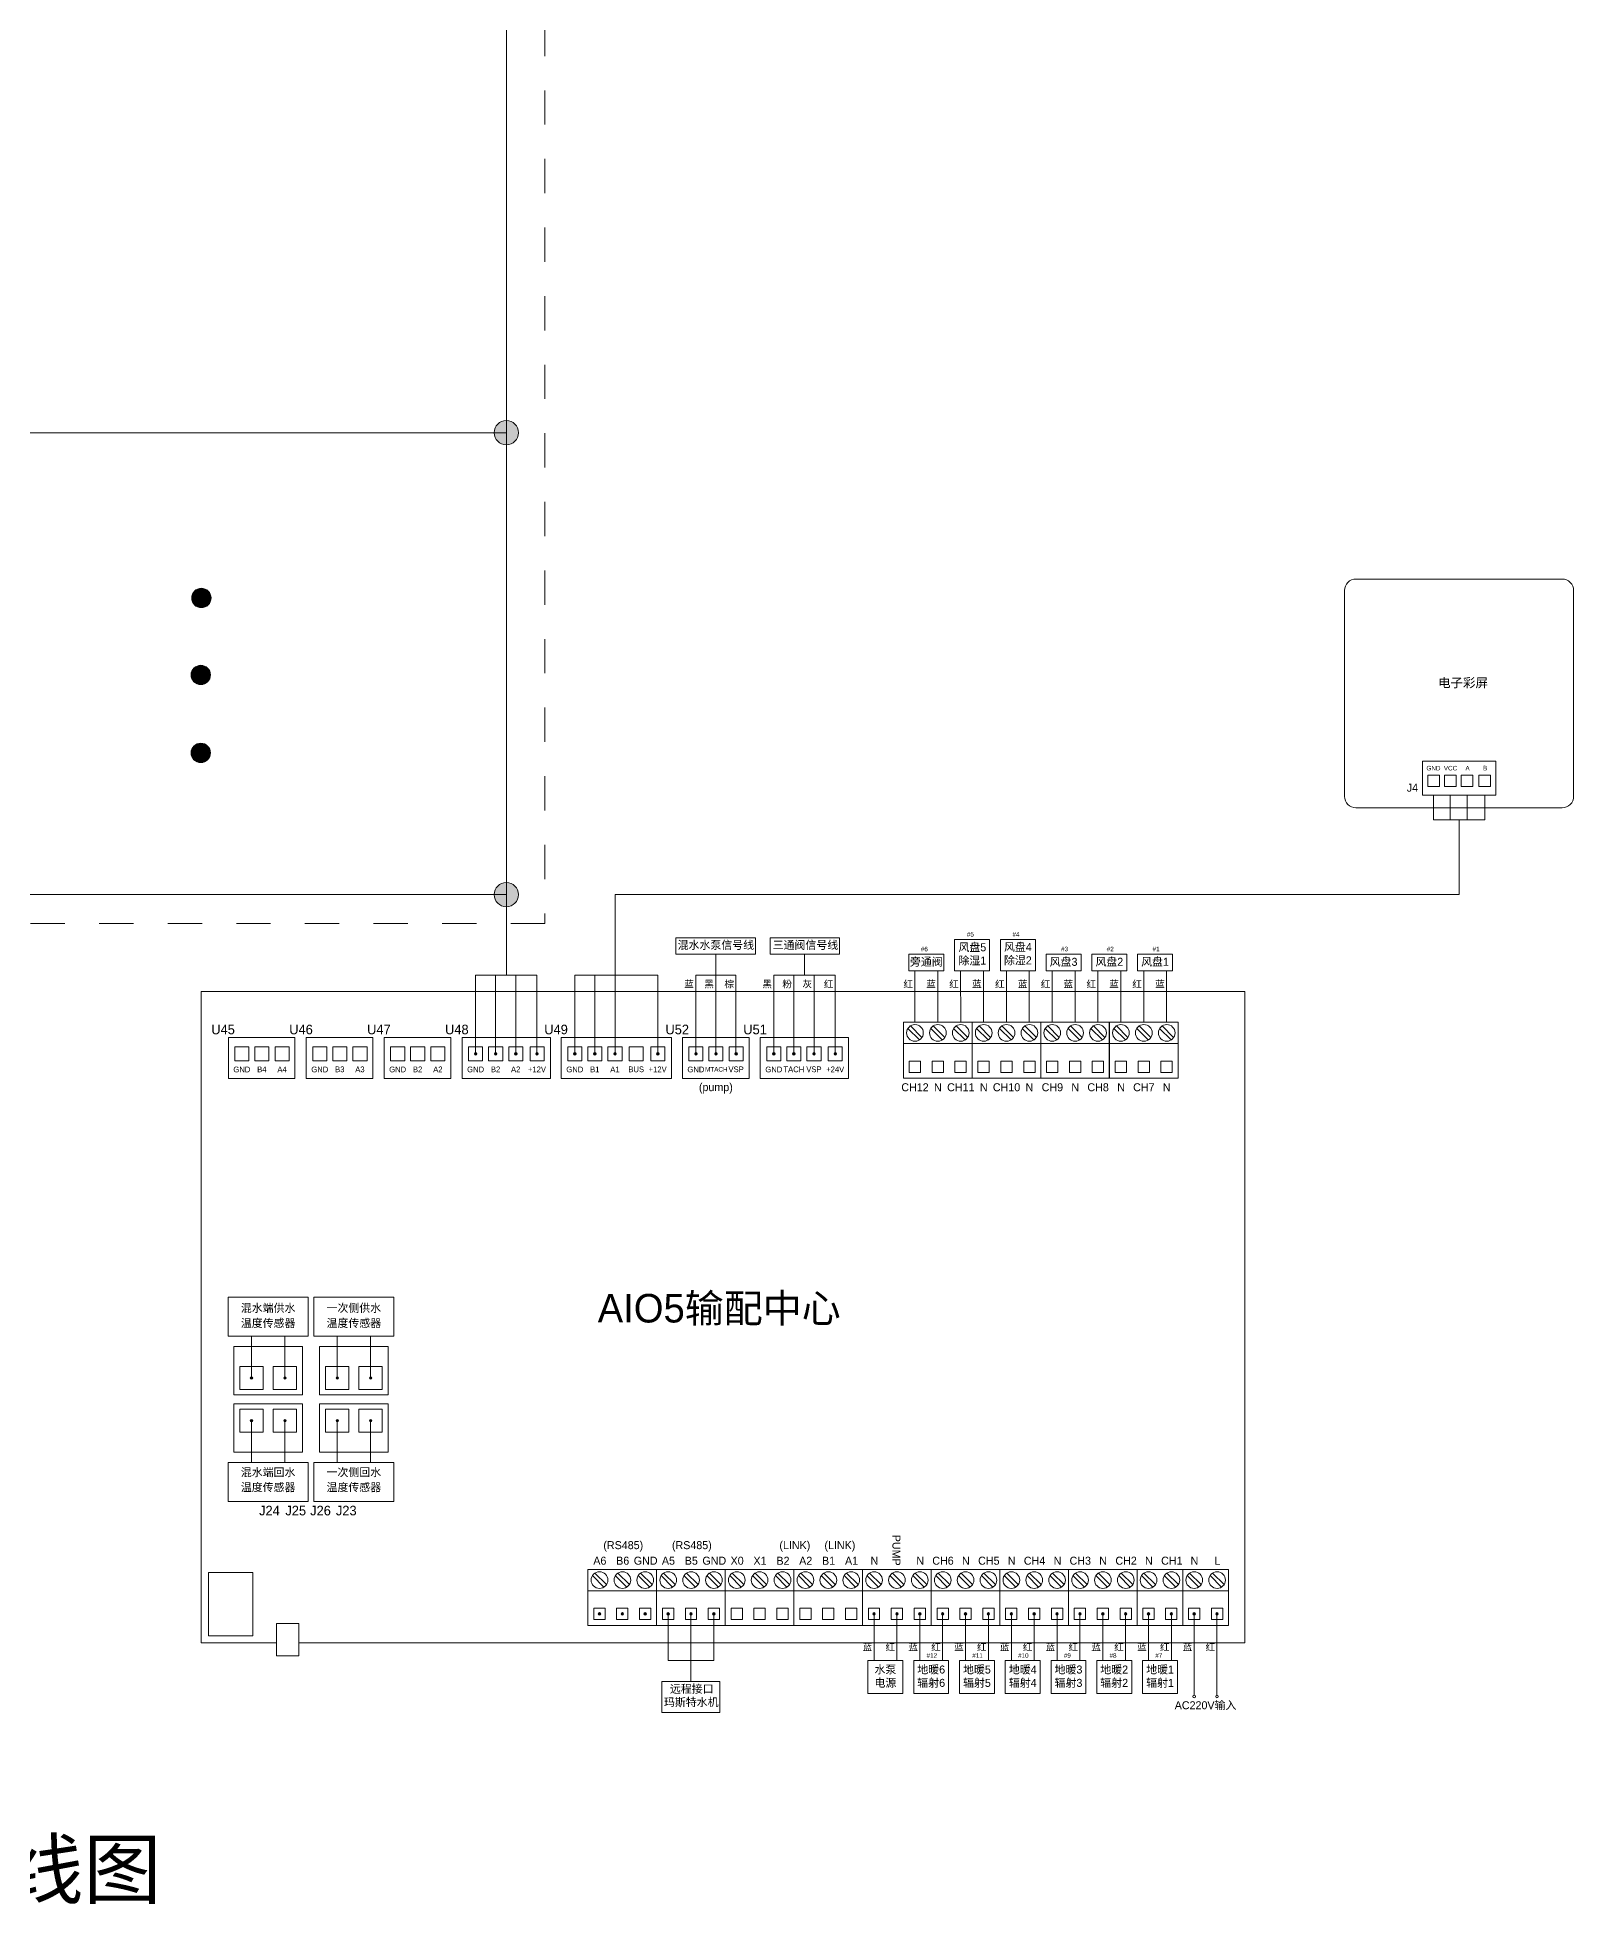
# Model space of a CAD drawing. Header units: millimetres. Extents: x 206 to 1899, y -454 to 296.
# Drawn here: x 676.9 to 811.3, y -433.6 to -270.3 of the extents above; entities that cross this region are included whole.
import ezdxf

# ---------------------------------------------------------------- set-up
doc = ezdxf.new("R2010")
doc.units = ezdxf.units.MM
doc.linetypes.add('HIDDEN', pattern=[0.2, 0.1, -0.1])
doc.layers.add('标注层', color=2, linetype='Continuous', lineweight=15)
doc.layers.add('细实线', color=7, linetype='Continuous', lineweight=15)
doc.styles.add('微软雅黑M', font='思源黑体M_1.ttf', dxfattribs={"height": 1})
doc.styles.add('长仿宋', font='', dxfattribs={"height": 3.5})
doc.styles.get('长仿宋').set_extended_font_data('仿宋_GB2312')

# ---------------------------------------------------------------- blocks, each defined once
blk = doc.blocks.new('端子')
at = {"lineweight": 9}
blk.add_line((-3.99, -4.9), (-3.99, 0), dxfattribs=at)
at = {"layer": '细实线', "lineweight": 9}
for p, q in [((-3.99, 0), (0, 0)), ((0, 0), (0, -4.9)), ((-2.6, -1.54), (-3.61, -0.53)), ((-2.38, -1.33), (-3.39, -0.32)), ((-0.6, -1.54), (-1.61, -0.53)), ((-0.38, -1.33), (-1.39, -0.32)), ((-3.99, -1.87), (0, -1.87)), ((-3.49, -3.4), (-2.5, -3.4)), ((-3.49, -4.39), (-3.49, -3.4)), ((-2.5, -4.39), (-3.49, -4.39)), ((-2.5, -3.4), (-2.5, -4.39)), ((-1.49, -3.4), (-0.5, -3.4)), ((-1.49, -4.39), (-1.49, -3.4)), ((-0.5, -4.39), (-1.49, -4.39)), ((-0.5, -3.4), (-0.5, -4.39)), ((0, -4.9), (-3.99, -4.9))]:
    blk.add_line(p, q, dxfattribs=at)
for centre in [(-2.99, -0.93), (-0.99, -0.93)]:
    blk.add_circle(centre, 0.73, dxfattribs=at)
blk = doc.blocks.new('接线端子3')
at = {"layer": '细实线', "lineweight": 9}
for p, q in [((-6, 0), (0, 0)), ((-6, -1.87), (-6, 0)), ((0, 0), (0, -4.9)), ((-4.6, -1.54), (-5.61, -0.53)), ((-4.38, -1.33), (-5.39, -0.32)), ((-2.6, -1.54), (-3.61, -0.53)), ((-2.38, -1.33), (-3.39, -0.32)), ((-0.6, -1.54), (-1.61, -0.53)), ((-0.38, -1.33), (-1.39, -0.32)), ((-6, -1.87), (0, -1.87)), ((-6, -1.87), (-6, -4.9)), ((-5.49, -3.4), (-4.5, -3.4)), ((-5.49, -4.39), (-5.49, -3.4)), ((-4.5, -4.39), (-5.49, -4.39)), ((-4.5, -3.4), (-4.5, -4.39)), ((-3.49, -3.4), (-2.5, -3.4)), ((-3.49, -4.39), (-3.49, -3.4)), ((-2.5, -4.39), (-3.49, -4.39)), ((-2.5, -3.4), (-2.5, -4.39)), ((-1.49, -3.4), (-0.5, -3.4)), ((-1.49, -4.39), (-1.49, -3.4)), ((-0.5, -4.39), (-1.49, -4.39)), ((-0.5, -3.4), (-0.5, -4.39)), ((0, -4.9), (-6, -4.9))]:
    blk.add_line(p, q, dxfattribs=at)
for centre in [(-4.99, -0.93), (-2.99, -0.93), (-0.99, -0.93)]:
    blk.add_circle(centre, 0.73, dxfattribs=at)

msp = doc.modelspace()

# ---------------------------------------------------------------- hatches: boundary and pattern name
at = {"lineweight": 9}
h = msp.add_hatch(color=256, dxfattribs=at)
h.dxf.hatch_style = 1
h.paths.add_polyline_path([(715.38, -359.19, 1), (715.16, -359.19, 1)])
h = msp.add_hatch(color=256, dxfattribs=at)
h.dxf.hatch_style = 1
h.paths.add_polyline_path([(717.13, -359.19, 1), (716.91, -359.19, 1)])
h = msp.add_hatch(color=256, dxfattribs=at)
h.dxf.hatch_style = 1
h.paths.add_polyline_path([(718.9, -359.19, 1), (718.68, -359.19, 1)])
h = msp.add_hatch(color=256, dxfattribs=at)
h.dxf.hatch_style = 1
h.paths.add_polyline_path([(720.75, -359.19, 1), (720.53, -359.19, 1)])
h = msp.add_hatch(color=256, dxfattribs=at)
h.dxf.hatch_style = 1
h.paths.add_polyline_path([(724.06, -359.19, 1), (723.84, -359.19, 1)])
h = msp.add_hatch(color=256, dxfattribs=at)
h.dxf.hatch_style = 1
h.paths.add_polyline_path([(725.81, -359.19, 1), (725.59, -359.19, 1)])
h = msp.add_hatch(color=256, dxfattribs=at)
h.dxf.hatch_style = 1
h.paths.add_polyline_path([(727.58, -359.19, 1), (727.36, -359.19, 1)])
h = msp.add_hatch(color=256, dxfattribs=at)
h.dxf.hatch_style = 1
h.paths.add_polyline_path([(731.33, -359.19, 1), (731.11, -359.19, 1)])
h = msp.add_hatch(color=256, dxfattribs=at)
h.dxf.hatch_style = 1
h.paths.add_polyline_path([(734.66, -359.19, 1), (734.44, -359.19, 1)])
h = msp.add_hatch(color=256, dxfattribs=at)
h.dxf.hatch_style = 1
h.paths.add_polyline_path([(736.41, -359.19, 1), (736.19, -359.19, 1)])
h = msp.add_hatch(color=256, dxfattribs=at)
h.dxf.hatch_style = 1
h.paths.add_polyline_path([(738.17, -359.19, 1), (737.95, -359.19, 1)])
h = msp.add_hatch(color=256, dxfattribs=at)
h.dxf.hatch_style = 1
h.paths.add_polyline_path([(741.47, -359.19, 1), (741.25, -359.19, 1)])
h = msp.add_hatch(color=256, dxfattribs=at)
h.dxf.hatch_style = 1
h.paths.add_polyline_path([(743.22, -359.19, 1), (743, -359.19, 1)])
h = msp.add_hatch(color=256, dxfattribs=at)
h.dxf.hatch_style = 1
h.paths.add_polyline_path([(744.99, -359.19, 1), (744.77, -359.19, 1)])
h = msp.add_hatch(color=256, dxfattribs=at)
h.dxf.hatch_style = 1
h.paths.add_polyline_path([(746.85, -359.19, 1), (746.63, -359.19, 1)])
h = msp.add_hatch(color=256, dxfattribs=at)
h.dxf.hatch_style = 1
h.paths.add_polyline_path([(695.78, -387.55, 1), (695.56, -387.55, 1)])
h = msp.add_hatch(color=256, dxfattribs=at)
h.dxf.hatch_style = 1
h.paths.add_polyline_path([(698.7, -387.55, 1), (698.48, -387.55, 1)])
h = msp.add_hatch(color=256, dxfattribs=at)
h.dxf.hatch_style = 1
h.paths.add_polyline_path([(703.28, -387.55, 1), (703.06, -387.55, 1)])
h = msp.add_hatch(color=256, dxfattribs=at)
h.dxf.hatch_style = 1
h.paths.add_polyline_path([(706.2, -387.55, 1), (705.98, -387.55, 1)])
h = msp.add_hatch(color=256, dxfattribs=at)
h.dxf.hatch_style = 1
h.paths.add_polyline_path([(695.56, -391.28, 1), (695.78, -391.28, 1)])
h = msp.add_hatch(color=256, dxfattribs=at)
h.dxf.hatch_style = 1
h.paths.add_polyline_path([(698.48, -391.28, 1), (698.7, -391.28, 1)])
h = msp.add_hatch(color=256, dxfattribs=at)
h.dxf.hatch_style = 1
h.paths.add_polyline_path([(703.06, -391.28, 1), (703.28, -391.28, 1)])
h = msp.add_hatch(color=256, dxfattribs=at)
h.dxf.hatch_style = 1
h.paths.add_polyline_path([(705.98, -391.28, 1), (706.2, -391.28, 1)])
h = msp.add_hatch(color=256, dxfattribs=at)
h.dxf.hatch_style = 1
h.paths.add_polyline_path([(726.22, -408.19, 1), (726, -408.19, 1)])
h = msp.add_hatch(color=256, dxfattribs=at)
h.dxf.hatch_style = 1
h.paths.add_polyline_path([(728.22, -408.19, 1), (728, -408.19, 1)])
h = msp.add_hatch(color=256, dxfattribs=at)
h.dxf.hatch_style = 1
h.paths.add_polyline_path([(730.22, -408.19, 1), (730, -408.19, 1)])
h = msp.add_hatch(color=256, dxfattribs=at)
h.dxf.hatch_style = 1
h.paths.add_polyline_path([(732.22, -408.19, 1), (732, -408.19, 1)])
h = msp.add_hatch(color=256, dxfattribs=at)
h.dxf.hatch_style = 1
h.paths.add_polyline_path([(734.22, -408.19, 1), (734, -408.19, 1)])
h = msp.add_hatch(color=256, dxfattribs=at)
h.dxf.hatch_style = 1
h.paths.add_polyline_path([(736.22, -408.19, 1), (736, -408.19, 1)])
h = msp.add_hatch(color=256, dxfattribs=at)
h.dxf.hatch_style = 1
h.paths.add_polyline_path([(750.24, -408.19, 1), (750.02, -408.19, 1)])
h = msp.add_hatch(color=256, dxfattribs=at)
h.dxf.hatch_style = 1
h.paths.add_polyline_path([(752.24, -408.19, 1), (752.02, -408.19, 1)])
h = msp.add_hatch(color=256, dxfattribs=at)
h.dxf.hatch_style = 1
h.paths.add_polyline_path([(754.24, -408.19, 1), (754.02, -408.19, 1)])
h = msp.add_hatch(color=256, dxfattribs=at)
h.dxf.hatch_style = 1
h.paths.add_polyline_path([(756.24, -408.19, 1), (756.02, -408.19, 1)])
h = msp.add_hatch(color=256, dxfattribs=at)
h.dxf.hatch_style = 1
h.paths.add_polyline_path([(758.24, -408.19, 1), (758.02, -408.19, 1)])
h = msp.add_hatch(color=256, dxfattribs=at)
h.dxf.hatch_style = 1
h.paths.add_polyline_path([(760.24, -408.19, 1), (760.02, -408.19, 1)])
h = msp.add_hatch(color=256, dxfattribs=at)
h.dxf.hatch_style = 1
h.paths.add_polyline_path([(762.25, -408.19, 1), (762.03, -408.19, 1)])
h = msp.add_hatch(color=256, dxfattribs=at)
h.dxf.hatch_style = 1
h.paths.add_polyline_path([(764.25, -408.19, 1), (764.03, -408.19, 1)])
h = msp.add_hatch(color=256, dxfattribs=at)
h.dxf.hatch_style = 1
h.paths.add_polyline_path([(766.25, -408.19, 1), (766.03, -408.19, 1)])
h = msp.add_hatch(color=256, dxfattribs=at)
h.dxf.hatch_style = 1
h.paths.add_polyline_path([(768.25, -408.19, 1), (768.03, -408.19, 1)])
h = msp.add_hatch(color=256, dxfattribs=at)
h.dxf.hatch_style = 1
h.paths.add_polyline_path([(770.25, -408.19, 1), (770.03, -408.19, 1)])
h = msp.add_hatch(color=256, dxfattribs=at)
h.dxf.hatch_style = 1
h.paths.add_polyline_path([(772.25, -408.19, 1), (772.03, -408.19, 1)])
h = msp.add_hatch(color=256, dxfattribs=at)
h.dxf.hatch_style = 1
h.paths.add_polyline_path([(774.25, -408.19, 1), (774.03, -408.19, 1)])
h = msp.add_hatch(color=256, dxfattribs=at)
h.dxf.hatch_style = 1
h.paths.add_polyline_path([(776.25, -408.19, 1), (776.03, -408.19, 1)])
h = msp.add_hatch(color=256, dxfattribs=at)
h.dxf.hatch_style = 1
h.paths.add_polyline_path([(778.24, -408.19, 1), (778.02, -408.19, 1)])
h = msp.add_hatch(color=256, dxfattribs=at)
h.dxf.hatch_style = 1
h.paths.add_polyline_path([(780.24, -408.19, 1), (780.02, -408.19, 1)])
at = {"layer": '细实线', "lineweight": 9}
h = msp.add_hatch(color=256, dxfattribs=at)
h.dxf.hatch_style = 1
h.paths.add_polyline_path([(717.96, -303.8), (717.96, -304.85), (719.02, -304.85, 0.414214)])
h.paths.add_polyline_path([(719.02, -304.85), (717.96, -304.85), (717.96, -305.91, 0.414214)])
h.paths.add_polyline_path([(717.96, -303.8, 0.414214), (716.9, -304.85, 0.414214), (717.96, -305.91)])
h = msp.add_hatch(color=256, dxfattribs=at)
h.dxf.hatch_style = 1
h.paths.add_polyline_path([(691.28, -318.46), (691.28, -319.31), (692.13, -319.31, 0.414214)])
h.paths.add_polyline_path([(692.13, -319.31), (691.28, -319.31), (691.28, -320.16, 0.414214)])
h.paths.add_polyline_path([(691.28, -318.46, 0.414214), (690.43, -319.31, 0.414214), (691.28, -320.16)])
h = msp.add_hatch(color=256, dxfattribs=at)
h.dxf.hatch_style = 1
h.paths.add_polyline_path([(691.23, -325.2), (691.23, -326.04), (692.08, -326.04, 0.414214)])
h.paths.add_polyline_path([(692.08, -326.04), (691.23, -326.04), (691.23, -326.89, 0.414214)])
h.paths.add_polyline_path([(691.23, -325.2, 0.414214), (690.38, -326.04, 0.414214), (691.23, -326.89)])
h = msp.add_hatch(color=256, dxfattribs=at)
h.dxf.hatch_style = 1
h.paths.add_polyline_path([(691.23, -332.01), (691.23, -332.86), (692.08, -332.86, 0.414214)])
h.paths.add_polyline_path([(692.08, -332.86), (691.23, -332.86), (691.23, -333.7, 0.414214)])
h.paths.add_polyline_path([(691.23, -332.01, 0.414214), (690.38, -332.86, 0.414214), (691.23, -333.7)])
h = msp.add_hatch(color=256, dxfattribs=at)
h.dxf.hatch_style = 1
h.paths.add_polyline_path([(717.96, -344.2), (717.96, -345.26), (719.02, -345.26, 0.414214)])
h.paths.add_polyline_path([(719.02, -345.26), (717.96, -345.26), (717.96, -346.32, 0.414214)])
h.paths.add_polyline_path([(717.96, -344.2, 0.414214), (716.9, -345.26, 0.414214), (717.96, -346.32)])

# ---------------------------------------------------------------- linework, layer by layer
at = {"lineweight": 9}
for p, q in [((799.08, -336.56), (799.08, -338.71)), ((800.54, -336.56), (800.54, -338.71)), ((802.01, -336.56), (802.01, -338.71)), ((803.56, -336.56), (803.56, -338.71)), ((799.08, -338.71), (803.56, -338.71))]:
    msp.add_line(p, q, dxfattribs=at)
for points in [[(798.1, -333.59), (804.53, -333.59), (804.53, -336.56), (798.1, -336.56)], [(798.57, -334.8), (799.59, -334.8), (799.59, -335.8), (798.57, -335.8)], [(800.03, -334.8), (801.05, -334.8), (801.05, -335.8), (800.03, -335.8)], [(801.49, -334.8), (802.52, -334.8), (802.52, -335.8), (801.49, -335.8)], [(803.04, -334.8), (804.07, -334.8), (804.07, -335.8), (803.04, -335.8)]]:
    msp.add_lwpolyline(points, close=True, dxfattribs=at)
msp.add_lwpolyline([(798.1, -333.59), (804.53, -333.59)], dxfattribs=at)
for centre in [(715.27, -359.19), (717.02, -359.19), (718.79, -359.19), (720.64, -359.19), (723.95, -359.19), (725.7, -359.19), (727.47, -359.19), (731.22, -359.19), (734.55, -359.19), (736.3, -359.19), (738.06, -359.19), (741.36, -359.19), (743.11, -359.19), (744.88, -359.19), (746.74, -359.19), (695.67, -387.55), (698.59, -387.55), (703.17, -387.55), (706.09, -387.55), (695.67, -391.28), (698.59, -391.28), (703.17, -391.28), (706.09, -391.28), (726.11, -408.19), (728.11, -408.19), (730.11, -408.19), (732.11, -408.19), (734.11, -408.19), (736.11, -408.19), (750.13, -408.19), (752.13, -408.19), (754.13, -408.19), (756.13, -408.19), (758.13, -408.19), (760.13, -408.19), (762.14, -408.19), (764.14, -408.19), (766.14, -408.19), (768.14, -408.19), (770.14, -408.19), (772.14, -408.19), (774.14, -408.19), (776.14, -408.19), (778.13, -408.19), (780.13, -408.19), (778.13, -415.42), (780.13, -415.42)]:
    msp.add_circle(centre, 0.11, dxfattribs=at)
at = {"layer": '细实线', "lineweight": 9}
for p, q in [((717.96, -352.32), (717.96, -164.26)), ((717.96, -304.85), (655.15, -304.85)), ((801.32, -338.71), (801.32, -345.26)), ((717.96, -345.26), (655.15, -345.26)), ((727.47, -352.32), (727.47, -345.26)), ((727.47, -345.26), (801.32, -345.26)), ((736.28, -352.32), (736.28, -350.48)), ((744.05, -352.32), (744.05, -350.48)), ((715.27, -359.19), (715.27, -352.32)), ((715.27, -352.32), (720.64, -352.32)), ((717.02, -359.19), (717.02, -352.32)), ((718.79, -359.19), (718.79, -352.32)), ((720.64, -359.19), (720.64, -352.32)), ((723.95, -359.19), (723.95, -352.32)), ((723.95, -352.32), (731.22, -352.32)), ((725.7, -359.19), (725.7, -352.32)), ((727.47, -359.19), (727.47, -352.32)), ((731.22, -359.19), (731.22, -352.32)), ((734.53, -359.19), (734.53, -352.32)), ((734.53, -352.32), (738.04, -352.32)), ((736.28, -359.19), (736.28, -352.32)), ((736.28, -352.32), (736.28, -352.32)), ((738.04, -359.19), (738.04, -352.32)), ((741.36, -359.19), (741.36, -352.32)), ((741.36, -352.32), (746.74, -352.32)), ((743.11, -359.19), (743.11, -352.32)), ((744.88, -359.19), (744.88, -352.32)), ((746.74, -359.19), (746.74, -352.32)), ((695.67, -387.55), (695.67, -383.89)), ((698.59, -387.55), (698.59, -383.89)), ((703.17, -387.55), (703.17, -383.89)), ((706.09, -387.55), (706.09, -383.89)), ((695.67, -391.28), (695.67, -394.94)), ((698.59, -391.28), (698.59, -394.94)), ((703.17, -391.28), (703.17, -394.94)), ((706.09, -391.28), (706.09, -394.94)), ((732.11, -408.19), (732.11, -412.27)), ((734.11, -408.19), (734.11, -412.27)), ((736.11, -408.19), (736.11, -412.27)), ((732.11, -412.27), (736.11, -412.27)), ((734.11, -412.27), (734.11, -414.11)), ((734.11, -414.11), (734.11, -414.11)), ((734.11, -414.11), (734.11, -414.11))]:
    msp.add_line(p, q, dxfattribs=at)
at = {"layer": '细实线', "color": 1, "lineweight": 9}
for p, q in [((753.71, -356.43), (753.7, -351.92)), ((757.71, -356.43), (757.7, -351.92)), ((761.71, -356.43), (761.71, -351.92)), ((765.72, -356.43), (765.71, -351.92)), ((769.72, -356.43), (769.71, -351.92)), ((773.72, -356.43), (773.72, -351.92)), ((752.13, -408.19), (752.13, -412.27)), ((756.13, -408.19), (756.13, -412.27)), ((760.13, -408.19), (760.13, -412.27)), ((764.14, -408.19), (764.14, -412.27)), ((768.14, -408.19), (768.14, -412.27)), ((772.14, -408.19), (772.14, -412.27)), ((776.14, -408.19), (776.14, -412.27)), ((780.13, -408.19), (780.13, -415.31))]:
    msp.add_line(p, q, dxfattribs=at)
at = {"layer": '细实线', "color": 5, "lineweight": 9}
for p, q in [((755.71, -356.43), (755.7, -351.92)), ((759.71, -356.43), (759.7, -351.92)), ((763.71, -356.43), (763.71, -351.92)), ((767.72, -356.43), (767.71, -351.92)), ((771.72, -356.43), (771.71, -351.92)), ((775.72, -356.43), (775.72, -351.92)), ((750.13, -408.19), (750.13, -412.27)), ((754.13, -408.19), (754.13, -412.27)), ((758.13, -408.19), (758.13, -412.27)), ((762.14, -408.19), (762.14, -412.27)), ((766.14, -408.19), (766.14, -412.27)), ((770.14, -408.19), (770.14, -412.27)), ((774.14, -408.19), (774.14, -412.27)), ((778.13, -408.19), (778.13, -415.31))]:
    msp.add_line(p, q, dxfattribs=at)
at = {"layer": '细实线', "linetype": 'HIDDEN', "lineweight": 9, "ltscale": 30}
msp.add_lwpolyline([(474.26, -106.9), (721.34, -106.9), (721.34, -347.79), (474.26, -347.79)], close=True, dxfattribs=at)
at = {"layer": '细实线', "color": 3, "lineweight": 9}
msp.add_lwpolyline([(792.29, -317.65), (810.33, -317.65, -0.414214), (811.33, -318.65), (811.33, -336.67, -0.414214), (810.33, -337.67), (792.29, -337.67, -0.414214), (791.29, -336.67), (791.29, -318.65, -0.414214)], format="xyb", close=True, dxfattribs=at)
at = {"layer": '细实线', "lineweight": 9}
for points in [[(732.8, -349.03), (739.76, -349.03), (739.76, -350.48), (732.8, -350.48)], [(741.03, -349.03), (747.1, -349.03), (747.1, -350.48), (741.03, -350.48)], [(760.23, -351.92), (757.18, -351.92), (757.18, -349.19), (760.23, -349.19)], [(764.24, -351.92), (761.18, -351.92), (761.18, -349.19), (764.24, -349.19)], [(756.23, -351.92), (753.17, -351.92), (753.17, -350.48), (756.23, -350.48)], [(768.24, -351.92), (765.18, -351.92), (765.18, -350.48), (768.24, -350.48)], [(772.24, -351.92), (769.19, -351.92), (769.19, -350.48), (772.24, -350.48)], [(776.24, -351.92), (773.18, -351.92), (773.18, -350.48), (776.24, -350.48)], [(693.65, -357.77), (699.47, -357.77), (699.47, -361.34), (693.65, -361.34)], [(700.46, -357.77), (706.29, -357.77), (706.29, -361.34), (700.46, -361.34)], [(707.28, -357.77), (713.11, -357.77), (713.11, -361.34), (707.28, -361.34)], [(714.09, -357.77), (721.81, -357.77), (721.81, -361.34), (714.09, -361.34)], [(722.77, -357.77), (732.4, -357.77), (732.4, -361.34), (722.77, -361.34)], [(733.37, -357.77), (739.2, -357.77), (739.2, -361.34), (733.37, -361.34)], [(740.18, -357.77), (747.9, -357.77), (747.9, -361.34), (740.18, -361.34)], [(694.21, -358.59), (695.44, -358.59), (695.44, -359.79), (694.21, -359.79)], [(695.96, -358.59), (697.19, -358.59), (697.19, -359.79), (695.96, -359.79)], [(697.73, -358.59), (698.95, -358.59), (698.95, -359.79), (697.73, -359.79)], [(701.03, -358.59), (702.25, -358.59), (702.25, -359.79), (701.03, -359.79)], [(702.78, -358.59), (704.01, -358.59), (704.01, -359.79), (702.78, -359.79)], [(704.54, -358.59), (705.77, -358.59), (705.77, -359.79), (704.54, -359.79)], [(707.84, -358.59), (709.07, -358.59), (709.07, -359.79), (707.84, -359.79)], [(709.59, -358.59), (710.82, -358.59), (710.82, -359.79), (709.59, -359.79)], [(711.36, -358.59), (712.58, -358.59), (712.58, -359.79), (711.36, -359.79)], [(714.66, -358.59), (715.88, -358.59), (715.88, -359.79), (714.66, -359.79)], [(716.41, -358.59), (717.64, -358.59), (717.64, -359.79), (716.41, -359.79)], [(718.17, -358.59), (719.4, -358.59), (719.4, -359.79), (718.17, -359.79)], [(720.03, -358.59), (721.26, -358.59), (721.26, -359.79), (720.03, -359.79)], [(723.34, -358.59), (724.56, -358.59), (724.56, -359.79), (723.34, -359.79)], [(725.09, -358.59), (726.32, -358.59), (726.32, -359.79), (725.09, -359.79)], [(726.85, -358.59), (728.08, -358.59), (728.08, -359.79), (726.85, -359.79)], [(728.71, -358.59), (729.94, -358.59), (729.94, -359.79), (728.71, -359.79)], [(730.61, -358.59), (731.83, -358.59), (731.83, -359.79), (730.61, -359.79)], [(733.93, -358.59), (735.16, -358.59), (735.16, -359.79), (733.93, -359.79)], [(735.68, -358.59), (736.91, -358.59), (736.91, -359.79), (735.68, -359.79)], [(737.45, -358.59), (738.67, -358.59), (738.67, -359.79), (737.45, -359.79)], [(740.75, -358.59), (741.97, -358.59), (741.97, -359.79), (740.75, -359.79)], [(742.5, -358.59), (743.73, -358.59), (743.73, -359.79), (742.5, -359.79)], [(744.26, -358.59), (745.49, -358.59), (745.49, -359.79), (744.26, -359.79)], [(746.12, -358.59), (747.35, -358.59), (747.35, -359.79), (746.12, -359.79)], [(693.61, -383.89), (700.63, -383.89), (700.63, -380.48), (693.61, -380.48)], [(701.12, -383.89), (708.13, -383.89), (708.13, -380.48), (701.12, -380.48)], [(694.12, -389.01), (700.13, -389.01), (700.13, -384.8), (694.12, -384.8)], [(701.62, -389.01), (707.63, -389.01), (707.63, -384.8), (701.62, -384.8)], [(694.64, -386.55), (696.69, -386.55), (696.69, -388.55), (694.64, -388.55)], [(697.57, -386.55), (699.61, -386.55), (699.61, -388.55), (697.57, -388.55)], [(702.15, -386.55), (704.19, -386.55), (704.19, -388.55), (702.15, -388.55)], [(705.07, -386.55), (707.11, -386.55), (707.11, -388.55), (705.07, -388.55)], [(694.12, -394.03), (700.13, -394.03), (700.13, -389.82), (694.12, -389.82)], [(694.64, -392.28), (696.69, -392.28), (696.69, -390.28), (694.64, -390.28)], [(697.57, -392.28), (699.61, -392.28), (699.61, -390.28), (697.57, -390.28)], [(701.62, -394.03), (707.63, -394.03), (707.63, -389.82), (701.62, -389.82)], [(702.15, -392.28), (704.19, -392.28), (704.19, -390.28), (702.15, -390.28)], [(705.07, -392.28), (707.11, -392.28), (707.11, -390.28), (705.07, -390.28)], [(693.61, -394.94), (700.63, -394.94), (700.63, -398.35), (693.61, -398.35)], [(701.12, -394.94), (708.13, -394.94), (708.13, -398.35), (701.12, -398.35)], [(691.91, -404.57), (695.78, -404.57), (695.78, -410.1), (691.91, -410.1)], [(697.86, -411.87), (699.8, -411.87), (699.8, -409.02), (697.86, -409.02)], [(752.64, -415.16), (749.59, -415.16), (749.59, -412.27), (752.64, -412.27)], [(756.65, -415.16), (753.6, -415.16), (753.6, -412.27), (756.65, -412.27)], [(760.66, -415.16), (757.61, -415.16), (757.61, -412.27), (760.66, -412.27)], [(764.66, -415.16), (761.61, -415.16), (761.61, -412.27), (764.66, -412.27)], [(768.67, -415.16), (765.61, -415.16), (765.61, -412.27), (768.67, -412.27)], [(772.67, -415.16), (769.61, -415.16), (769.61, -412.27), (772.67, -412.27)], [(776.67, -415.16), (773.62, -415.16), (773.62, -412.27), (776.67, -412.27)], [(731.57, -414.11), (736.63, -414.11), (736.63, -416.82), (731.57, -416.82)]]:
    msp.add_lwpolyline(points, close=True, dxfattribs=at)
msp.add_lwpolyline([(697.86, -410.72), (691.26, -410.72), (691.26, -353.75), (782.56, -353.75), (782.56, -410.72), (699.8, -410.72)], dxfattribs=at)
for centre, radius in [((717.96, -304.85), 1.06), ((691.28, -319.31), 0.846), ((691.23, -326.04), 0.846), ((691.23, -332.86), 0.846), ((717.96, -345.26), 1.06)]:
    msp.add_circle(centre, radius, dxfattribs=at)

# ---------------------------------------------------------------- block references
at = {"lineweight": 9}
for name, p in [('接线端子3', (758.7, -356.43)), ('接线端子3', (764.71, -356.43)), ('接线端子3', (770.71, -356.43)), ('接线端子3', (776.72, -356.43)), ('接线端子3', (731.1, -404.3)), ('接线端子3', (737.11, -404.3)), ('接线端子3', (743.11, -404.3)), ('接线端子3', (749.12, -404.3)), ('接线端子3', (755.12, -404.3)), ('接线端子3', (761.13, -404.3)), ('接线端子3', (767.13, -404.3)), ('接线端子3', (773.14, -404.3)), ('端子', (777.13, -404.3)), ('端子', (781.13, -404.3))]:
    msp.add_blockref(name, p, dxfattribs=at)

# ---------------------------------------------------------------- texts
at = {"lineweight": 9, "char_height": 0.4, "width": 0.8462, "attachment_point": 1, "style": '微软雅黑M'}
for s, insert in [('#5', (758.25, -348.53)), ('#4', (762.24, -348.53)), ('#6', (754.22, -349.82)), ('#3', (766.49, -349.82)), ('#2', (770.49, -349.82)), ('#1', (774.49, -349.82)), ('#12', (754.72, -411.63)), ('#11', (758.72, -411.63)), ('#10', (762.73, -411.63)), ('#9', (766.73, -411.63)), ('#8', (770.73, -411.63)), ('#7', (774.73, -411.63))]:
    msp.add_mtext(s, dxfattribs=dict(at, insert=insert))
at = {"layer": '标注层', "color": 0, "lineweight": 9}
for s, width, gutter_width, insert, char_height, attachment_point, style in [('{\\f思源黑体M|b0|i0|c134|p34;电子彩屏}', 10.1657, 17.5, (799.47, -326.77), 0.8, 4, '长仿宋'), ('{\\f思源黑体M|b0|i0|c134|p34;GND}', 1.8256, 17.5, (799.07, -334.2), 0.4, 5, '长仿宋'), ('{\\f思源黑体M|b0|i0|c134|p34;VCC}', 1.8256, 17.5, (800.56, -334.2), 0.4, 5, '长仿宋'), ('{\\f思源黑体M|b0|i0|c134|p34;A}', 1.8256, 17.5, (802.05, -334.2), 0.4, 5, '长仿宋'), ('B', 1.8256, 17.5, (803.59, -334.19), 0.4, 5, '微软雅黑M'), ('J4', 1.4997, 17.5, (797.23, -335.91), 0.7, 5, '微软雅黑M'), ('{\\f思源黑体M|b0|i0|c134|p34;混水水泵信号线}', 8.1474, 17.5, (732.95, -349.32), 0.7, 1, '长仿宋'), ('{\\f思源黑体M|b0|i0|c134|p34;三通阀信号线}', 8.1474, 17.5, (741.26, -349.32), 0.7, 1, '长仿宋'), ('{\\f思源黑体M|b0|i0|c134|p34;风盘5\\P除湿1}', 3.0524, 17.5, (758.73, -350.49), 0.7, 5, '长仿宋'), ('{\\f思源黑体M|b0|i0|c134|p34;风盘4\\P除湿2}', 3.0524, 17.5, (762.71, -350.47), 0.7, 5, '长仿宋'), ('{\\f思源黑体M|b0|i0|c134|p34;旁通阀}', 3.0524, 17.5, (754.7, -351.18), 0.7, 5, '长仿宋'), ('{\\f思源黑体M|b0|i0|c134|p34;风盘3}', 3.0524, 17.5, (766.71, -351.18), 0.7, 5, '长仿宋'), ('{\\f思源黑体M|b0|i0|c134|p34;风盘2}', 3.0524, 17.5, (770.71, -351.18), 0.7, 5, '长仿宋'), ('{\\f思源黑体M|b0|i0|c134|p34;风盘1}', 3.0524, 17.5, (774.71, -351.18), 0.7, 5, '长仿宋'), ('{\\f思源黑体M|b0|i0|c134|p34;蓝}', 1.7667, 21, (733.53, -352.79), 0.6, 1, '长仿宋'), ('{\\f思源黑体M|b0|i0|c134|p34;黑}', 1.7667, 21, (735.28, -352.79), 0.6, 1, '长仿宋'), ('{\\f思源黑体M|b0|i0|c134|p34;棕}', 1.7667, 21, (737.04, -352.79), 0.6, 1, '长仿宋'), ('{\\f思源黑体M|b0|i0|c134|p34;黑}', 1.7667, 21, (740.36, -352.79), 0.6, 1, '长仿宋'), ('{\\f思源黑体M|b0|i0|c134|p34;粉}', 1.7667, 21, (742.11, -352.79), 0.6, 1, '长仿宋'), ('{\\f思源黑体M|b0|i0|c134|p34;灰}', 1.7667, 21, (743.87, -352.79), 0.6, 1, '长仿宋'), ('{\\f思源黑体M|b0|i0|c134|p34;红}', 1.7667, 21, (745.73, -352.79), 0.6, 1, '长仿宋'), ('{\\f思源黑体M|b0|i0|c134|p34;红}', 1.7667, 21, (752.7, -352.79), 0.6, 1, '长仿宋'), ('{\\f思源黑体M|b0|i0|c134|p34;蓝}', 1.7667, 21, (754.7, -352.79), 0.6, 1, '长仿宋'), ('{\\f思源黑体M|b0|i0|c134|p34;红}', 1.7667, 21, (756.7, -352.79), 0.6, 1, '长仿宋'), ('{\\f思源黑体M|b0|i0|c134|p34;蓝}', 1.7667, 21, (758.7, -352.79), 0.6, 1, '长仿宋'), ('{\\f思源黑体M|b0|i0|c134|p34;红}', 1.7667, 21, (760.71, -352.79), 0.6, 1, '长仿宋'), ('{\\f思源黑体M|b0|i0|c134|p34;蓝}', 1.7667, 21, (762.71, -352.79), 0.6, 1, '长仿宋'), ('{\\f思源黑体M|b0|i0|c134|p34;红}', 1.7667, 21, (764.71, -352.79), 0.6, 1, '长仿宋'), ('{\\f思源黑体M|b0|i0|c134|p34;蓝}', 1.7667, 21, (766.71, -352.79), 0.6, 1, '长仿宋'), ('{\\f思源黑体M|b0|i0|c134|p34;红}', 1.7667, 21, (768.71, -352.79), 0.6, 1, '长仿宋'), ('{\\f思源黑体M|b0|i0|c134|p34;蓝}', 1.7667, 21, (770.71, -352.79), 0.6, 1, '长仿宋'), ('{\\f思源黑体M|b0|i0|c134|p34;红}', 1.7667, 21, (772.72, -352.79), 0.6, 1, '长仿宋'), ('{\\f思源黑体M|b0|i0|c134|p34;蓝}', 1.7667, 21, (774.72, -352.79), 0.6, 1, '长仿宋'), ('{\\f思源黑体M|b0|i0|c134|p34;U45}', 9.7769, 21, (692.15, -356.64), 0.84, 1, '长仿宋'), ('{\\f思源黑体M|b0|i0|c134|p34;U46}', 9.7769, 21, (698.97, -356.64), 0.84, 1, '长仿宋'), ('{\\f思源黑体M|b0|i0|c134|p34;U47}', 9.7769, 21, (705.78, -356.64), 0.84, 1, '长仿宋'), ('{\\f思源黑体M|b0|i0|c134|p34;U48}', 9.7769, 21, (712.6, -356.64), 0.84, 1, '长仿宋'), ('{\\f思源黑体M|b0|i0|c134|p34;U49}', 9.7769, 21, (721.28, -356.64), 0.84, 1, '长仿宋'), ('{\\f思源黑体M|b0|i0|c134|p34;U52}', 9.7769, 21, (731.88, -356.64), 0.84, 1, '长仿宋'), ('{\\f思源黑体M|b0|i0|c134|p34;U51}', 9.7769, 21, (738.69, -356.64), 0.84, 1, '长仿宋'), ('{\\f思源黑体M|b0|i0|c134|p34;GND}', 2.1907, 21, (694.82, -360.56), 0.5, 5, '长仿宋'), ('{\\f思源黑体M|b0|i0|c134|p34;B4}', 2.1907, 21, (696.57, -360.55), 0.5, 5, '长仿宋'), ('{\\f思源黑体M|b0|i0|c134|p34;A4}', 2.1907, 21, (698.34, -360.55), 0.5, 5, '长仿宋'), ('{\\f思源黑体M|b0|i0|c134|p34;GND}', 2.1907, 21, (701.64, -360.56), 0.5, 5, '长仿宋'), ('{\\f思源黑体M|b0|i0|c134|p34;B3}', 2.1907, 21, (703.39, -360.55), 0.5, 5, '长仿宋'), ('{\\f思源黑体M|b0|i0|c134|p34;A3}', 2.1907, 21, (705.15, -360.55), 0.5, 5, '长仿宋'), ('{\\f思源黑体M|b0|i0|c134|p34;GND}', 2.1907, 21, (708.45, -360.56), 0.5, 5, '长仿宋'), ('{\\f思源黑体M|b0|i0|c134|p34;B2}', 2.1907, 21, (710.2, -360.55), 0.5, 5, '长仿宋'), ('{\\f思源黑体M|b0|i0|c134|p34;A2}', 2.1907, 21, (711.97, -360.55), 0.5, 5, '长仿宋'), ('{\\f思源黑体M|b0|i0|c134|p34;GND}', 2.1907, 21, (715.27, -360.56), 0.5, 5, '长仿宋'), ('{\\f思源黑体M|b0|i0|c134|p34;B2}', 2.1907, 21, (717.02, -360.55), 0.5, 5, '长仿宋'), ('{\\f思源黑体M|b0|i0|c134|p34;A2}', 2.1907, 21, (718.78, -360.55), 0.5, 5, '长仿宋'), ('{\\f思源黑体M|b0|i0|c134|p34;+12V}', 2.1907, 21, (720.64, -360.55), 0.5, 5, '长仿宋'), ('{\\f思源黑体M|b0|i0|c134|p34;GND}', 2.1907, 21, (723.95, -360.56), 0.5, 5, '长仿宋'), ('{\\f思源黑体M|b0|i0|c134|p34;B1}', 2.1907, 21, (725.7, -360.55), 0.5, 5, '长仿宋'), ('{\\f思源黑体M|b0|i0|c134|p34;A1}', 2.1907, 21, (727.46, -360.55), 0.5, 5, '长仿宋'), ('{\\f思源黑体M|b0|i0|c134|p34;BUS}', 2.1907, 21, (729.32, -360.55), 0.5, 5, '长仿宋'), ('{\\f思源黑体M|b0|i0|c134|p34;+12V}', 2.1907, 21, (731.2, -360.55), 0.5, 5, '长仿宋'), ('{\\f思源黑体M|b0|i0|c134|p34;GND}', 2.1907, 21, (734.54, -360.56), 0.5, 5, '长仿宋'), ('{\\f思源黑体M|b0|i0|c134|p34;MTACH}', 2.1907, 21, (736.33, -360.55), 0.4, 5, '长仿宋'), ('{\\f思源黑体M|b0|i0|c134|p34;VSP}', 2.1907, 21, (738.06, -360.55), 0.5, 5, '长仿宋'), ('{\\f思源黑体M|b0|i0|c134|p34;GND}', 2.1907, 21, (741.36, -360.56), 0.5, 5, '长仿宋'), ('{\\f思源黑体M|b0|i0|c134|p34;TACH}', 2.1907, 21, (743.11, -360.55), 0.5, 5, '长仿宋'), ('{\\f思源黑体M|b0|i0|c134|p34;VSP}', 2.1907, 21, (744.87, -360.55), 0.5, 5, '长仿宋'), ('{\\f思源黑体M|b0|i0|c134|p34;+24V}', 2.1907, 21, (746.73, -360.55), 0.5, 5, '长仿宋'), ('{\\f思源黑体M|b0|i0|c134|p34;(pump)}', 3.0084, 17.5, (736.29, -362.21), 0.7, 5, '长仿宋'), ('{\\f思源黑体M|b0|i0|c134|p34;CH12}', 3.0084, 17.5, (753.71, -362.12), 0.7, 5, '长仿宋'), ('{\\f思源黑体M|b0|i0|c134|p34;N}', 3.0084, 17.5, (755.71, -362.12), 0.7, 5, '长仿宋'), ('{\\f思源黑体M|b0|i0|c134|p34;CH11}', 3.0084, 17.5, (757.72, -362.12), 0.7, 5, '长仿宋'), ('{\\f思源黑体M|b0|i0|c134|p34;N}', 3.0084, 17.5, (759.73, -362.12), 0.7, 5, '长仿宋'), ('{\\f思源黑体M|b0|i0|c134|p34;CH10}', 3.0084, 17.5, (761.72, -362.12), 0.7, 5, '长仿宋'), ('{\\f思源黑体M|b0|i0|c134|p34;N}', 3.0084, 17.5, (763.72, -362.12), 0.7, 5, '长仿宋'), ('{\\f思源黑体M|b0|i0|c134|p34;CH9}', 3.0084, 17.5, (765.73, -362.12), 0.7, 5, '长仿宋'), ('{\\f思源黑体M|b0|i0|c134|p34;N}', 3.0084, 17.5, (767.73, -362.12), 0.7, 5, '长仿宋'), ('{\\f思源黑体M|b0|i0|c134|p34;CH8}', 3.0084, 17.5, (769.73, -362.12), 0.7, 5, '长仿宋'), ('{\\f思源黑体M|b0|i0|c134|p34;N}', 3.0084, 17.5, (771.74, -362.12), 0.7, 5, '长仿宋'), ('{\\f思源黑体M|b0|i0|c134|p34;CH7}', 3.0084, 17.5, (773.73, -362.12), 0.7, 5, '长仿宋'), ('{\\f思源黑体M|b0|i0|c134|p34;N}', 3.0084, 17.5, (775.73, -362.12), 0.7, 5, '长仿宋'), ('{\\f思源黑体M|b0|i0|c134|p34;AIO5输配中心}', 40.223, 17.5, (736.58, -381.58), 2.5, 5, '长仿宋'), ('{\\f思源黑体M|b0|i0|c134|p34;J24}', 9.7769, 21, (696.33, -398.73), 0.84, 1, '长仿宋'), ('{\\f思源黑体M|b0|i0|c134|p34;J25}', 9.7769, 21, (698.63, -398.73), 0.84, 1, '长仿宋'), ('{\\f思源黑体M|b0|i0|c134|p34;J26}', 9.7769, 21, (700.8, -398.73), 0.84, 1, '长仿宋'), ('{\\f思源黑体M|b0|i0|c134|p34;J23}', 9.7769, 21, (703.05, -398.73), 0.84, 1, '长仿宋'), ('{\\f思源黑体M|b0|i0|c134|p34;(RS485)}', 3.0084, 17.5, (728.19, -402.28), 0.7, 5, '长仿宋'), ('{\\f思源黑体M|b0|i0|c134|p34;(RS485)}', 3.0084, 17.5, (734.19, -402.28), 0.7, 5, '长仿宋'), ('{\\f思源黑体M|b0|i0|c134|p34;(LINK)}', 3.0084, 17.5, (743.2, -402.28), 0.7, 5, '长仿宋'), ('{\\f思源黑体M|b0|i0|c134|p34;(LINK)}', 3.0084, 17.5, (747.14, -402.28), 0.7, 5, '长仿宋'), ('{\\f思源黑体M|b0|i0|c134|p34;A6}', 3.0084, 17.5, (726.14, -403.54), 0.7, 5, '长仿宋'), ('{\\f思源黑体M|b0|i0|c134|p34;B6}', 3.0084, 17.5, (728.14, -403.54), 0.7, 5, '长仿宋'), ('{\\f思源黑体M|b0|i0|c134|p34;GND}', 3.0084, 17.5, (730.15, -403.54), 0.7, 5, '长仿宋'), ('{\\f思源黑体M|b0|i0|c134|p34;A5}', 3.0084, 17.5, (732.14, -403.54), 0.7, 5, '长仿宋'), ('{\\f思源黑体M|b0|i0|c134|p34;B5}', 3.0084, 17.5, (734.14, -403.54), 0.7, 5, '长仿宋'), ('{\\f思源黑体M|b0|i0|c134|p34;GND}', 3.0084, 17.5, (736.15, -403.54), 0.7, 5, '长仿宋'), ('{\\f思源黑体M|b0|i0|c134|p34;X0}', 3.0084, 17.5, (738.15, -403.54), 0.7, 5, '长仿宋'), ('{\\f思源黑体M|b0|i0|c134|p34;X1}', 3.0084, 17.5, (740.15, -403.54), 0.7, 5, '长仿宋'), ('{\\f思源黑体M|b0|i0|c134|p34;B2}', 3.0084, 17.5, (742.16, -403.54), 0.7, 5, '长仿宋'), ('{\\f思源黑体M|b0|i0|c134|p34;A2}', 3.0084, 17.5, (744.15, -403.54), 0.7, 5, '长仿宋'), ('{\\f思源黑体M|b0|i0|c134|p34;B1}', 3.0084, 17.5, (746.15, -403.54), 0.7, 5, '长仿宋'), ('{\\f思源黑体M|b0|i0|c134|p34;A1}', 3.0084, 17.5, (748.16, -403.54), 0.7, 5, '长仿宋'), ('{\\f思源黑体M|b0|i0|c134|p34;N}', 3.0084, 17.5, (750.16, -403.54), 0.7, 5, '长仿宋'), ('{\\f思源黑体M|b0|i0|c134|p34;N}', 3.0084, 17.5, (754.17, -403.54), 0.7, 5, '长仿宋'), ('{\\f思源黑体M|b0|i0|c134|p34;CH6}', 3.0084, 17.5, (756.16, -403.54), 0.7, 5, '长仿宋'), ('{\\f思源黑体M|b0|i0|c134|p34;N}', 3.0084, 17.5, (758.16, -403.54), 0.7, 5, '长仿宋'), ('{\\f思源黑体M|b0|i0|c134|p34;CH5}', 3.0084, 17.5, (760.17, -403.54), 0.7, 5, '长仿宋'), ('{\\f思源黑体M|b0|i0|c134|p34;N}', 3.0084, 17.5, (762.17, -403.54), 0.7, 5, '长仿宋'), ('{\\f思源黑体M|b0|i0|c134|p34;CH4}', 3.0084, 17.5, (764.17, -403.54), 0.7, 5, '长仿宋'), ('{\\f思源黑体M|b0|i0|c134|p34;N}', 3.0084, 17.5, (766.18, -403.54), 0.7, 5, '长仿宋'), ('{\\f思源黑体M|b0|i0|c134|p34;CH3}', 3.0084, 17.5, (768.17, -403.54), 0.7, 5, '长仿宋'), ('{\\f思源黑体M|b0|i0|c134|p34;N}', 3.0084, 17.5, (770.17, -403.54), 0.7, 5, '长仿宋'), ('{\\f思源黑体M|b0|i0|c134|p34;CH2}', 3.0084, 17.5, (772.18, -403.54), 0.7, 5, '长仿宋'), ('{\\f思源黑体M|b0|i0|c134|p34;N}', 3.0084, 17.5, (774.17, -403.54), 0.7, 5, '长仿宋'), ('{\\f思源黑体M|b0|i0|c134|p34;CH1}', 3.0084, 17.5, (776.18, -403.54), 0.7, 5, '长仿宋'), ('{\\f思源黑体M|b0|i0|c134|p34;N}', 3.0084, 17.5, (778.16, -403.54), 0.7, 5, '长仿宋'), ('{\\f思源黑体M|b0|i0|c134|p34;L}', 3.0084, 17.5, (780.17, -403.54), 0.7, 5, '长仿宋'), ('{\\f思源黑体M|b0|i0|c134|p34;蓝}', 1.7667, 21, (749.13, -410.79), 0.6, 1, '长仿宋'), ('{\\f思源黑体M|b0|i0|c134|p34;红}', 1.7667, 21, (751.13, -410.79), 0.6, 1, '长仿宋'), ('{\\f思源黑体M|b0|i0|c134|p34;蓝}', 1.7667, 21, (753.13, -410.79), 0.6, 1, '长仿宋'), ('{\\f思源黑体M|b0|i0|c134|p34;红}', 1.7667, 21, (755.13, -410.79), 0.6, 1, '长仿宋'), ('{\\f思源黑体M|b0|i0|c134|p34;蓝}', 1.7667, 21, (757.13, -410.79), 0.6, 1, '长仿宋'), ('{\\f思源黑体M|b0|i0|c134|p34;红}', 1.7667, 21, (759.13, -410.79), 0.6, 1, '长仿宋'), ('{\\f思源黑体M|b0|i0|c134|p34;蓝}', 1.7667, 21, (761.14, -410.79), 0.6, 1, '长仿宋'), ('{\\f思源黑体M|b0|i0|c134|p34;红}', 1.7667, 21, (763.14, -410.79), 0.6, 1, '长仿宋'), ('{\\f思源黑体M|b0|i0|c134|p34;蓝}', 1.7667, 21, (765.14, -410.79), 0.6, 1, '长仿宋'), ('{\\f思源黑体M|b0|i0|c134|p34;红}', 1.7667, 21, (767.14, -410.79), 0.6, 1, '长仿宋'), ('{\\f思源黑体M|b0|i0|c134|p34;蓝}', 1.7667, 21, (769.14, -410.79), 0.6, 1, '长仿宋'), ('{\\f思源黑体M|b0|i0|c134|p34;红}', 1.7667, 21, (771.14, -410.79), 0.6, 1, '长仿宋'), ('{\\f思源黑体M|b0|i0|c134|p34;蓝}', 1.7667, 21, (773.14, -410.79), 0.6, 1, '长仿宋'), ('{\\f思源黑体M|b0|i0|c134|p34;红}', 1.7667, 21, (775.14, -410.79), 0.6, 1, '长仿宋'), ('{\\f思源黑体M|b0|i0|c134|p34;蓝}', 1.7667, 21, (777.13, -410.79), 0.6, 1, '长仿宋'), ('{\\f思源黑体M|b0|i0|c134|p34;红}', 1.7667, 21, (779.13, -410.79), 0.6, 1, '长仿宋'), ('{\\f思源黑体M|b0|i0|c134|p34;水泵\\P电源}', 3.0524, 17.5, (751.12, -413.68), 0.7, 5, '长仿宋'), ('{\\f思源黑体M|b0|i0|c134|p34;地暖6\\P辐射6}', 3.0524, 17.5, (755.13, -413.68), 0.7, 5, '长仿宋'), ('{\\f思源黑体M|b0|i0|c134|p34;地暖5\\P辐射5}', 3.0524, 17.5, (759.13, -413.68), 0.7, 5, '长仿宋'), ('{\\f思源黑体M|b0|i0|c134|p34;地暖4\\P辐射4}', 3.0524, 17.5, (763.14, -413.68), 0.7, 5, '长仿宋'), ('{\\f思源黑体M|b0|i0|c134|p34;地暖3\\P辐射3}', 3.0524, 17.5, (767.14, -413.68), 0.7, 5, '长仿宋'), ('{\\f思源黑体M|b0|i0|c134|p34;地暖2\\P辐射2}', 3.0524, 17.5, (771.14, -413.68), 0.7, 5, '长仿宋'), ('{\\f思源黑体M|b0|i0|c134|p34;地暖1\\P辐射1}', 3.0524, 17.5, (775.15, -413.68), 0.7, 5, '长仿宋'), ('\\pi2.24761;{\\f思源黑体M|b0|i0|c134|p34;远程接口\\P\\pi1.73022;玛斯特水机}', 8.1474, 17.5, (730.02, -414.4), 0.7, 1, '长仿宋'), ('{\\f思源黑体M|b0|i0|c134|p34;AC220V输入}', 6.312, 17.5, (779.13, -416.22), 0.7, 5, '长仿宋')]:
    msp.add_mtext_dynamic_manual_height_columns(s, width=width, gutter_width=gutter_width, heights=[0], dxfattribs=dict(at, insert=insert, char_height=char_height, attachment_point=attachment_point, style=style))
at = {"layer": '标注层', "lineweight": 9, "char_height": 0.7, "attachment_point": 5, "style": '长仿宋'}
for s, width, insert in [('混水端供水', 8.6759, (697.12, -381.47)), ('一次侧供水', 8.6759, (704.62, -381.47)), ('温度传感器', 8.5438, (697.12, -382.79)), ('温度传感器', 8.5438, (704.62, -382.79)), ('一次侧回水', 8.6759, (704.62, -395.84)), ('温度传感器', 8.5438, (697.12, -397.15)), ('混水端回水', 8.6759, (697.12, -395.84)), ('温度传感器', 8.5438, (704.62, -397.15))]:
    msp.add_mtext_dynamic_manual_height_columns(s, width=width, gutter_width=17.5, heights=[0], dxfattribs=dict(at, insert=insert))
at = {"layer": '标注层', "color": 0, "lineweight": 9, "insert": (752.08, -402.62), "char_height": 0.7, "attachment_point": 5, "rotation": 270, "style": '长仿宋'}
msp.add_mtext_dynamic_manual_height_columns('{\\f思源黑体M|b0|i0|c134|p34;PUMP}', width=3.0084, gutter_width=17.5, heights=[0], dxfattribs=at)
at = {"layer": '细实线', "lineweight": 9, "insert": (578.05, -428.03), "char_height": 5, "attachment_point": 1, "style": '微软雅黑M'}
msp.add_mtext_dynamic_manual_height_columns('图2 全联供多路辐射/地暖系统接线图', width=128.1363, gutter_width=5, heights=[0], dxfattribs=at)

doc.saveas('drawing.dxf')
